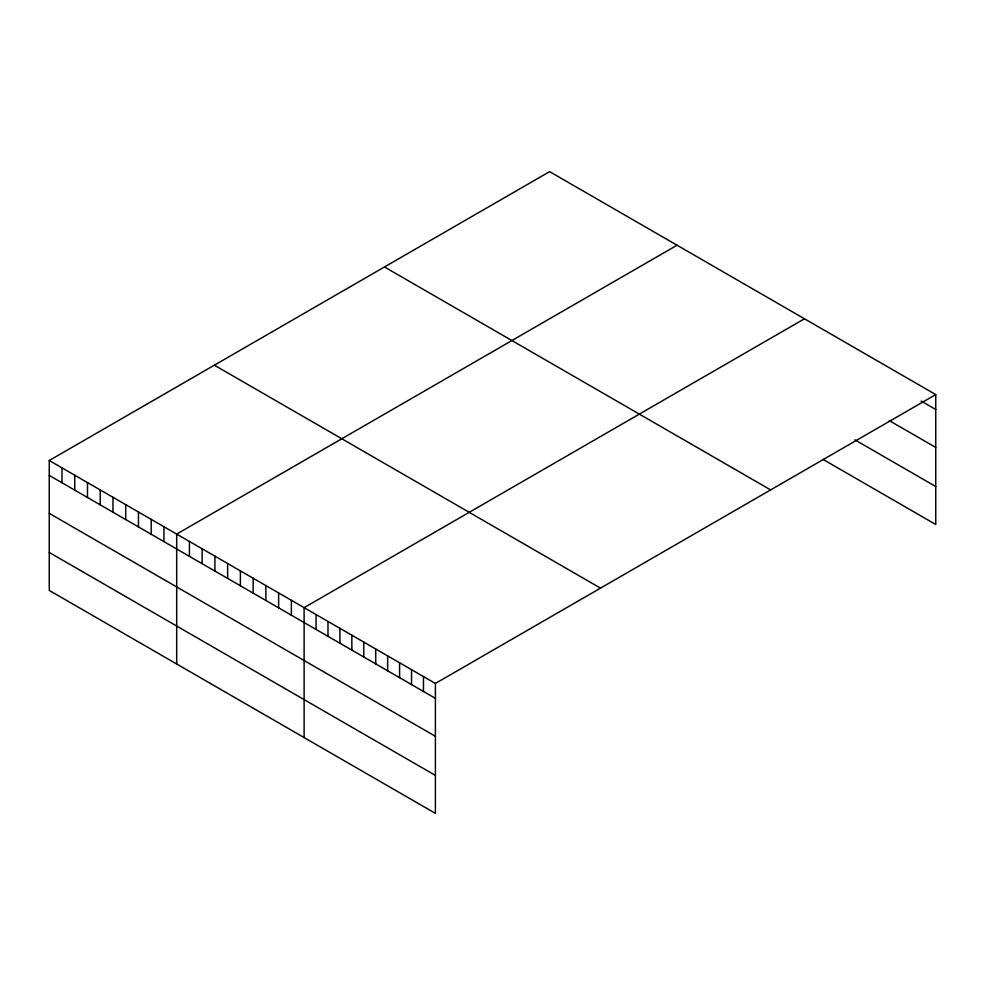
<?xml version="1.0" encoding="UTF-8"?>
<svg xmlns="http://www.w3.org/2000/svg" width="985" height="985" viewBox="0 0 985 985"><rect width="100%" height="100%" fill="white"/><g stroke="black" fill="none" stroke-linecap="round" stroke-linejoin="round"><path stroke-width="1.48" d="M935.75 394.579L549.605 171.636L49.25 460.512L49.25 590.421L435.395 813.364L435.395 683.455L935.75 394.579L935.75 524.488L823.029 459.404M677.027 245.216L176.684 534.092L176.684 663.988M804.462 318.783L304.106 607.659L304.106 737.556M921.16 401.055L935.75 409.477M889.332 420.632L935.75 447.424M854.857 439.827L935.75 486.528M384.482 266.972L770.639 489.914M214.361 365.189L600.518 588.131M49.25 460.512L435.395 683.455M49.25 475.41L435.395 698.353M49.25 513.357L435.395 736.3M49.25 552.462L435.395 775.404M423.464 676.56L423.464 691.458M411.533 669.677L411.533 684.563M399.59 662.782L399.59 677.68M387.659 655.887L387.659 670.785M375.716 649.004L375.716 663.89M363.785 642.109L363.785 657.007M351.854 635.214L351.854 650.112M339.911 628.332L339.911 643.217M327.98 621.437L327.98 636.335M316.037 614.541L316.037 629.44M291.363 600.296L291.363 615.194M278.62 592.945L278.62 607.831M265.876 585.582L265.876 600.481M253.133 578.232L253.133 593.118M240.389 570.869L240.389 585.767M227.646 563.519L227.646 578.404M214.902 556.156L214.902 571.054M202.159 548.805L202.159 563.691M189.428 541.442L189.428 556.34M163.941 526.729L163.941 541.627M151.197 519.366L151.197 534.264M138.454 512.015L138.454 526.913M125.711 504.652L125.711 519.551M112.967 497.302L112.967 512.188M100.224 489.939L100.224 504.837M87.48 482.588L87.48 497.474M74.737 475.226L74.737 490.124M61.993 467.875L61.993 482.761"/></g></svg>
